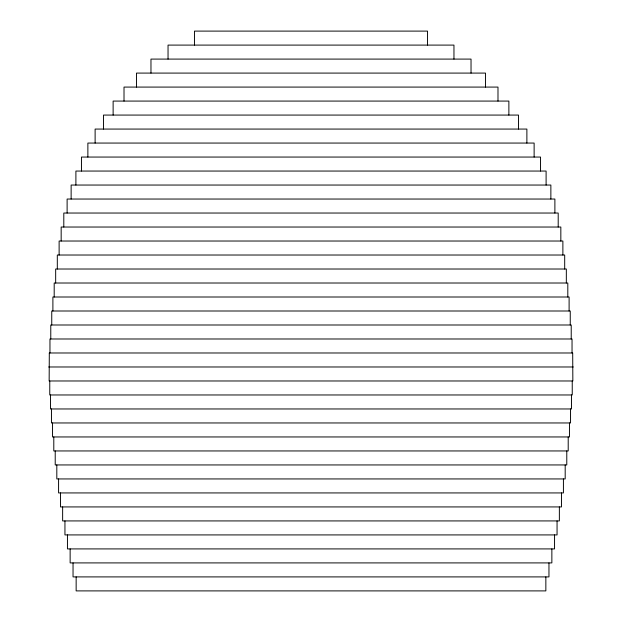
<?xml version="1.0" encoding="UTF-8"?>
<svg xmlns="http://www.w3.org/2000/svg" width="622" height="622" viewBox="0 0 622 622"><rect width="100%" height="100%" fill="white"/><g stroke="black" fill="none" stroke-linecap="round" stroke-linejoin="round"><path stroke-width="0.93" d="M73.038 562.91L73.038 576.905L548.962 576.905L548.962 562.91M48.703 366.98L573.297 366.98M572.24 380.975L572.24 394.97L49.76 394.97L49.76 380.975M572.038 352.985L572.038 338.99L49.962 338.99L49.962 352.985M571.478 394.97L571.478 408.965L50.522 408.965L50.522 394.97M571.221 338.99L571.221 324.995L50.779 324.995L50.779 338.99M570.545 408.965L570.545 422.96L51.455 422.96L51.455 408.965M570.25 324.995L570.25 311L51.75 311L51.75 324.995M569.457 422.96L569.457 436.955L52.543 436.955L52.543 422.96M569.107 311L569.107 297.005L52.893 297.005L52.893 311M568.205 436.955L568.205 450.95L53.795 450.95L53.795 436.955M567.808 297.005L567.808 283.01L54.192 283.01L54.192 297.005M566.782 450.95L566.782 464.945L55.218 464.945L55.218 450.95M566.331 283.01L566.331 269.015L55.669 269.015L55.669 283.01M565.188 464.945L565.188 478.94L56.812 478.94L56.812 464.945M564.69 269.015L564.69 255.02L57.31 255.02L57.31 269.015M563.423 478.94L563.423 492.935L58.577 492.935L58.577 478.94M562.879 255.02L562.879 241.025L59.121 241.025L59.121 255.02M561.487 492.935L561.487 506.93L60.513 506.93L60.513 492.935M560.834 241.025L560.834 227.03L61.166 227.03L61.166 241.025M559.365 506.93L559.365 520.925L62.635 520.925L62.635 506.93M558.198 227.03L558.198 213.035L63.802 213.035L63.802 227.03M557.055 520.925L557.055 534.92L64.945 534.92L64.945 520.925M554.886 213.035L554.886 199.04L67.114 199.04L67.114 213.035M554.552 534.92L554.552 548.915L67.448 548.915L67.448 534.92M551.862 548.915L551.862 562.91L70.138 562.91L70.138 548.915M550.867 199.04L550.867 185.045L71.133 185.045L71.133 199.04M546.1 185.045L546.1 171.05L75.9 171.05L75.9 185.045M545.852 576.905L545.852 590.9L76.148 590.9L76.148 576.905M540.541 171.05L540.541 157.055L81.459 157.055L81.459 171.05M534.127 157.055L534.127 143.06L87.873 143.06L87.873 157.055M526.881 143.06L526.881 129.065L95.119 129.065L95.119 143.06M518.507 129.065L518.507 115.07L103.493 115.07L103.493 129.065M508.874 115.07L508.874 101.075L113.126 101.075L113.126 115.07M497.989 101.075L497.989 87.08L124.011 87.08L124.011 101.075M485.51 87.08L485.51 73.085L136.49 73.085L136.49 87.08M471.033 73.085L471.033 59.09L150.967 59.09L150.967 73.085M453.959 59.09L453.959 45.095L168.041 45.095L168.041 59.09M427.539 45.095L427.539 31.1L194.461 31.1L194.461 45.095M49.309 352.985L49.154 380.975L572.846 380.975L572.691 352.985L49.309 352.985"/></g></svg>
